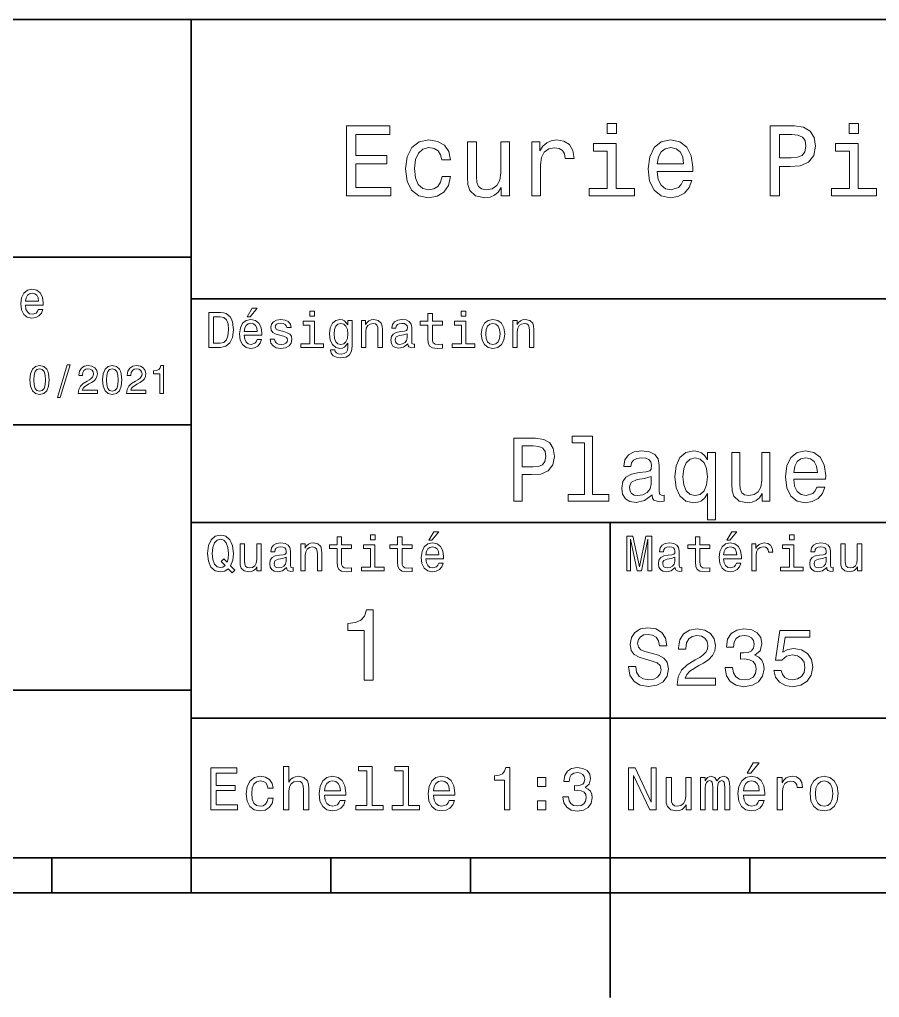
# Model space of a CAD drawing. Extents: x 0 to 210, y 0 to 297.
# Drawn here: x 62.7 to 124.3, y 0 to 70 of the extents above; entities that cross this region are included whole.
import ezdxf

# ---------------------------------------------------------------- set-up
doc = ezdxf.new("R2010")
doc.units = 0

msp = doc.modelspace()

# ---------------------------------------------------------------- linework, layer by layer
at = {"color": 7, "lineweight": 35}
for p, q in [((10, 70), (200, 70)), ((75, 10), (75, 70)), ((10, 53), (75, 53)), ((75, 50), (200, 50)), ((10, 41), (75, 41)), ((75, 34), (200, 34)), ((10, 22), (75, 22)), ((75, 20), (200, 20)), ((10, 10), (200, 10)), ((10, 10), (200, 10)), ((55, 7.5), (155, 7.5))]:
    msp.add_line(p, q, dxfattribs=at)
at = {"color": 7, "lineweight": 35, "ltscale": 0.35}
msp.add_line((105, 20), (105, 34), dxfattribs=at)
at = {"color": 7, "lineweight": 35, "ltscale": 0.25}
for q in [(105, 20), (105, 0)]:
    msp.add_line((105, 10), q, dxfattribs=at)
at = {"color": 7, "lineweight": 35, "ltscale": 0.0625}
for p, q in [((65, 10), (65, 7.5)), ((75, 10), (75, 7.5)), ((85, 10), (85, 7.5)), ((95, 10), (95, 7.5)), ((115, 10), (115, 7.5))]:
    msp.add_line(p, q, dxfattribs=at)
at = {"color": 7, "lineweight": 13}
for points in [[(86.109512, 57.381123), (89.279541, 57.381123), (89.279541, 57.986309), (86.772339, 57.986309), (86.772339, 59.679394), (89.005768, 59.679394), (89.005768, 60.277374), (86.772339, 60.277374), (86.772339, 61.775936), (89.221909, 61.775936), (89.221909, 62.381123), (86.109512, 62.381123)], [(105.439484, 62.554031), (104.769455, 62.554031), (104.769455, 61.833572), (105.439484, 61.833572)], [(116.46254, 57.381123), (117.125366, 57.381123), (117.125366, 59.492073), (117.860229, 59.492073), (118.60231, 59.528095), (119.193085, 59.780258), (119.574936, 60.270172), (119.70462, 60.940201), (119.603752, 61.559795), (119.315567, 62.013687), (118.840057, 62.287464), (118.19165, 62.381123), (116.46254, 62.381123)], [(122.788193, 62.554031), (122.118164, 62.554031), (122.118164, 61.833572), (122.788193, 61.833572)], [(118.011536, 61.76873), (118.44381, 61.725502), (118.760811, 61.588615), (118.948135, 61.336452), (119.01297, 60.940201), (118.940926, 60.522331), (118.746399, 60.270172), (118.414993, 60.140488), (117.961098, 60.104465), (117.125366, 60.104465), (117.125366, 61.76873)], [(92.932281, 59.967579), (93.559082, 59.967579), (93.429398, 60.543945), (93.119598, 60.997837), (92.636894, 61.278816), (92.010094, 61.386887), (91.318451, 61.242794), (90.792511, 60.839336), (90.461098, 60.183716), (90.345825, 59.304752), (90.453896, 58.432995), (90.778107, 57.78458), (91.289627, 57.381123), (91.98848, 57.244236), (92.608078, 57.352303), (93.090782, 57.6549), (93.422195, 58.130402), (93.566284, 58.764408), (92.961098, 58.764408), (92.853027, 58.36095), (92.651299, 58.058357), (92.363121, 57.871037), (92.010094, 57.8134), (91.57061, 57.907059), (91.253609, 58.195244), (91.059082, 58.663544), (90.99424, 59.326366), (91.059082, 59.974781), (91.260811, 60.443081), (91.585022, 60.731266), (92.010094, 60.83213), (92.384735, 60.767288), (92.66571, 60.601585), (92.853027, 60.327808)], [(97.788193, 61.25), (97.154182, 61.25), (97.154182, 59.016571), (97.082138, 58.497837), (96.873207, 58.123196), (96.548996, 57.892651), (96.123924, 57.820602), (95.785309, 57.878242), (95.569168, 58.051151), (95.446693, 58.346542), (95.41787, 58.764408), (95.41787, 61.25), (94.783867, 61.25), (94.783867, 58.706772), (94.805481, 58.195244), (94.942368, 57.770172), (95.360237, 57.381123), (96.030266, 57.244236), (96.390495, 57.294666), (96.700294, 57.424351), (96.966866, 57.647694), (97.182999, 57.971901), (97.182999, 57.381123), (97.788193, 57.381123)], [(99.380409, 57.381123), (100.014412, 57.381123), (100.014412, 59.592937), (100.079254, 60.12608), (100.273781, 60.507923), (100.590782, 60.738472), (101.015854, 60.817722), (101.332855, 60.767288), (101.57061, 60.623199), (101.714706, 60.378242), (101.765137, 60.046829), (102.406342, 60.046829), (102.319893, 60.630402), (102.082138, 61.048271), (101.685883, 61.30043), (101.145538, 61.386887), (100.778107, 61.32925), (100.461098, 61.185158), (100.180122, 60.940201), (99.956779, 60.608788), (99.956779, 61.25), (99.380409, 61.25)], [(105.417877, 57.914265), (105.417877, 61.120316), (103.789627, 61.120316), (103.789627, 60.579971), (104.783867, 60.579971), (104.783867, 57.914265), (103.487038, 57.914265), (103.487038, 57.381123), (106.729111, 57.381123), (106.729111, 57.914265)], [(108.371765, 59.131844), (110.907784, 59.131844), (110.914993, 59.427231), (110.799713, 60.255764), (110.482712, 60.875359), (109.978394, 61.25), (109.308365, 61.386887), (108.65274, 61.242794), (108.148422, 60.839336), (107.824211, 60.183716), (107.708939, 59.319164), (107.817009, 58.432995), (108.141212, 57.78458), (108.638336, 57.381123), (109.286751, 57.244236), (109.848709, 57.337894), (110.309799, 57.582851), (110.648422, 57.971901), (110.842941, 58.490631), (110.216141, 58.490631), (110.086456, 58.20245), (109.899139, 57.986309), (109.365997, 57.8134), (108.955338, 57.892651), (108.645538, 58.14481), (108.44381, 58.555473), (108.371765, 59.110229)], [(122.766571, 57.914265), (122.766571, 61.120316), (121.138336, 61.120316), (121.138336, 60.579971), (122.132568, 60.579971), (122.132568, 57.914265), (120.835739, 57.914265), (120.835739, 57.381123), (124.07782, 57.381123), (124.07782, 57.914265)], [(108.371765, 59.664986), (108.451012, 60.162102), (108.645538, 60.529537), (108.940926, 60.75288), (109.329971, 60.83213), (109.711823, 60.75288), (110.00721, 60.529537), (110.187325, 60.162102), (110.252167, 59.664986)], [(63.121758, 49.565922), (64.389771, 49.565922), (64.393372, 49.713619), (64.335739, 50.127884), (64.177231, 50.437683), (63.925072, 50.625), (63.590057, 50.693443), (63.262249, 50.621399), (63.010086, 50.41967), (62.847984, 50.091862), (62.790344, 49.659584), (62.844379, 49.216499), (63.006485, 48.892292), (63.255043, 48.690563), (63.57925, 48.62212), (63.860229, 48.668949), (64.090775, 48.791428), (64.260086, 48.98595), (64.357346, 49.245319), (64.043945, 49.245319), (63.979107, 49.101227), (63.885448, 48.993156), (63.618877, 48.9067), (63.413544, 48.946327), (63.258644, 49.072407), (63.15778, 49.27774), (63.121758, 49.555115)], [(63.121758, 49.832493), (63.161385, 50.081055), (63.258644, 50.264771), (63.406342, 50.376442), (63.600864, 50.416069), (63.791786, 50.376442), (63.939484, 50.264771), (64.029541, 50.081055), (64.061958, 49.832493)], [(77.080688, 49.030979), (76.248558, 49.030979), (76.248558, 46.530979), (77.080688, 46.530979), (77.473343, 46.610229), (77.765129, 46.851585), (77.945244, 47.244236), (78.010086, 47.780979), (77.952446, 48.328529), (77.880402, 48.544666), (77.779541, 48.717579), (77.487755, 48.951729), (77.296829, 49.009365)], [(79.004326, 48.728386), (79.216858, 48.728386), (79.717583, 49.340778), (79.364555, 49.340778)], [(83.824211, 49.117435), (83.489197, 49.117435), (83.489197, 48.757202), (83.824211, 48.757202)], [(94.667145, 49.117435), (94.33213, 49.117435), (94.33213, 48.757202), (94.667145, 48.757202)], [(77.055473, 48.731987), (77.329254, 48.677952), (77.516571, 48.512245), (77.628242, 48.216858), (77.664268, 47.780979), (77.624641, 47.359509), (77.51297, 47.064121), (77.322044, 46.887608), (77.055473, 46.829971), (76.583572, 46.829971), (76.583572, 48.731987)], [(78.784584, 47.406338), (80.052597, 47.406338), (80.056198, 47.554035), (79.998558, 47.9683), (79.840057, 48.278099), (79.587898, 48.465416), (79.252884, 48.533859), (78.925072, 48.461815), (78.672913, 48.260086), (78.510803, 47.932278), (78.453171, 47.5), (78.507202, 47.056915), (78.669312, 46.732708), (78.91787, 46.530979), (79.242073, 46.462536), (79.523056, 46.509365), (79.753601, 46.631844), (79.922913, 46.826366), (80.020172, 47.085735), (79.706772, 47.085735), (79.64193, 46.941643), (79.548271, 46.833572), (79.2817, 46.747116), (79.07637, 46.786743), (78.921471, 46.912823), (78.820602, 47.118156), (78.784584, 47.395531)], [(81.623199, 47.658501), (81.317001, 47.730545), (81.090057, 47.8134), (81.014412, 47.982708), (81.036026, 48.101585), (81.111671, 48.188038), (81.234146, 48.242073), (81.41066, 48.263687), (81.579971, 48.242073), (81.713257, 48.177231), (81.799713, 48.079971), (81.835732, 47.950287), (82.145531, 47.950287), (82.145531, 47.957493), (82.091499, 48.191643), (81.943802, 48.375359), (81.713257, 48.490635), (81.41066, 48.533859), (81.104469, 48.490635), (80.881126, 48.371758), (80.740631, 48.195244), (80.697403, 47.971901), (80.729828, 47.755764), (80.830688, 47.604465), (80.996399, 47.496399), (81.237755, 47.42075), (81.590775, 47.334293), (81.806915, 47.244236), (81.864555, 47.172188), (81.886169, 47.064121), (81.853745, 46.930836), (81.767288, 46.829971), (81.626801, 46.765129), (81.439484, 46.743515), (81.241356, 46.765129), (81.09726, 46.840778), (81, 46.963257), (80.960373, 47.132565), (80.654175, 47.132565), (80.704613, 46.844379), (80.852303, 46.635445), (81.086456, 46.509365), (81.41066, 46.462536), (81.749283, 46.509365), (81.997841, 46.635445), (82.149139, 46.837173), (82.203171, 47.100143), (82.163544, 47.327087), (82.051872, 47.481987), (81.868156, 47.582851)], [(83.8134, 46.79755), (83.8134, 48.400574), (82.999283, 48.400574), (82.999283, 48.130402), (83.496399, 48.130402), (83.496399, 46.79755), (82.847984, 46.79755), (82.847984, 46.530979), (84.469025, 46.530979), (84.469025, 46.79755)], [(86.51873, 46.617435), (86.51873, 48.465416), (86.216141, 48.465416), (86.216141, 48.152016), (85.967575, 48.4366), (85.816284, 48.508644), (85.646973, 48.533859), (85.340775, 48.461815), (85.103027, 48.260086), (84.948128, 47.935879), (84.894089, 47.5), (84.948128, 47.060516), (85.103027, 46.736309), (85.340775, 46.530979), (85.646973, 46.462536), (85.819885, 46.487751), (85.963974, 46.552593), (86.216141, 46.826366), (86.216141, 46.552593), (86.187317, 46.336456), (86.10807, 46.181557), (85.956772, 46.091499), (85.729828, 46.059078), (85.5317, 46.080692), (85.391212, 46.134727), (85.308357, 46.228386), (85.283142, 46.354465), (84.976944, 46.354465), (84.976944, 46.340057), (85.023773, 46.109509), (85.16787, 45.9366), (85.398415, 45.824928), (85.711815, 45.785301), (86.086456, 45.839336), (86.335014, 45.990635), (86.475502, 46.253601)], [(87.181557, 46.530979), (87.498558, 46.530979), (87.498558, 47.647694), (87.530983, 47.903458), (87.635445, 48.090778), (87.797546, 48.206051), (88.013687, 48.249279), (88.1866, 48.213257), (88.29467, 48.115993), (88.348701, 47.953888), (88.366714, 47.737751), (88.366714, 46.530979), (88.683716, 46.530979), (88.683716, 47.802593), (88.669312, 48.058357), (88.604469, 48.270893), (88.39193, 48.465416), (88.060516, 48.533859), (87.876801, 48.508644), (87.721901, 48.440201), (87.588615, 48.324928), (87.484146, 48.170029), (87.484146, 48.465416), (87.181557, 48.465416)], [(90.499283, 46.783142), (90.499283, 46.772335), (90.517288, 46.649857), (90.571327, 46.5634), (90.798271, 46.494957), (90.974785, 46.523773), (90.974785, 46.76873), (90.899132, 46.757923), (90.798271, 46.804756), (90.780258, 46.948845), (90.780258, 47.950287), (90.73703, 48.206051), (90.610947, 48.386166), (90.391212, 48.494236), (90.081413, 48.533859), (89.778816, 48.490635), (89.555473, 48.368156), (89.414986, 48.177231), (89.368156, 47.925072), (89.368156, 47.903458), (89.65274, 47.903458), (89.677956, 48.054756), (89.757202, 48.162823), (89.886887, 48.227665), (90.070602, 48.25288), (90.247116, 48.234871), (90.373199, 48.180836), (90.448845, 48.087173), (90.47406, 47.957493), (90.459656, 47.806194), (90.402016, 47.730545), (90.257927, 47.694523), (89.987755, 47.665707), (89.677956, 47.600864), (89.458214, 47.485592), (89.328529, 47.305473), (89.288902, 47.038906), (89.324928, 46.801151), (89.4366, 46.624638), (89.616714, 46.512966), (89.865273, 46.473343), (90.200287, 46.548992)], [(91.943802, 48.130402), (91.943802, 47.161381), (91.965416, 46.84798), (92.066284, 46.631844), (92.268013, 46.505764), (92.610229, 46.462536), (92.984871, 46.480545), (92.984871, 46.754322), (92.71109, 46.732708), (92.46254, 46.761528), (92.329254, 46.851585), (92.271614, 47.00288), (92.260803, 47.215416), (92.260803, 48.130402), (92.984871, 48.130402), (92.984871, 48.400574), (92.260803, 48.400574), (92.260803, 48.966137), (91.943802, 48.966137), (91.943802, 48.400574), (91.396255, 48.400574), (91.396255, 48.130402)], [(94.656342, 46.79755), (94.656342, 48.400574), (93.842216, 48.400574), (93.842216, 48.130402), (94.33934, 48.130402), (94.33934, 46.79755), (93.690918, 46.79755), (93.690918, 46.530979), (95.311958, 46.530979), (95.311958, 46.79755)], [(95.762253, 47.496399), (95.819885, 47.056915), (95.985596, 46.732708), (96.248558, 46.530979), (96.601585, 46.462536), (96.951012, 46.530979), (97.213974, 46.729107), (97.379684, 47.053314), (97.440926, 47.496399), (97.379684, 47.935879), (97.213974, 48.263687), (96.951012, 48.461815), (96.601585, 48.533859), (96.248558, 48.461815), (95.985596, 48.260086), (95.819885, 47.935879)], [(98.024498, 46.530979), (98.341499, 46.530979), (98.341499, 47.647694), (98.373917, 47.903458), (98.478386, 48.090778), (98.640488, 48.206051), (98.856628, 48.249279), (99.029541, 48.213257), (99.137611, 48.115993), (99.191643, 47.953888), (99.209656, 47.737751), (99.209656, 46.530979), (99.526657, 46.530979), (99.526657, 47.802593), (99.512253, 48.058357), (99.447411, 48.270893), (99.234871, 48.465416), (98.903458, 48.533859), (98.719742, 48.508644), (98.564842, 48.440201), (98.431557, 48.324928), (98.327087, 48.170029), (98.327087, 48.465416), (98.024498, 48.465416)], [(78.784584, 47.672909), (78.824211, 47.921471), (78.921471, 48.105186), (79.069168, 48.216858), (79.263687, 48.256485), (79.454613, 48.216858), (79.602303, 48.105186), (79.69236, 47.921471), (79.724785, 47.672909)], [(85.221901, 47.5), (85.254326, 47.820606), (85.351585, 48.058357), (85.502884, 48.198845), (85.704613, 48.249279), (85.917145, 48.198845), (86.075645, 48.058357), (86.172913, 47.820606), (86.208931, 47.5), (86.172913, 47.172188), (86.075645, 46.938038), (85.917145, 46.793949), (85.704613, 46.747116), (85.502884, 46.793949), (85.351585, 46.938038), (85.254326, 47.175793)], [(96.086456, 47.5), (96.118881, 47.824207), (96.219742, 48.058357), (96.381844, 48.20245), (96.601585, 48.25288), (96.817726, 48.20245), (96.979828, 48.061958), (97.080688, 47.824207), (97.116714, 47.5), (97.080688, 47.172188), (96.979828, 46.934437), (96.817726, 46.790344), (96.601585, 46.743515), (96.381844, 46.790344), (96.219742, 46.934437), (96.118881, 47.172188)], [(90.463257, 47.208214), (90.420029, 47.020893), (90.304756, 46.876801), (90.131844, 46.783142), (89.919312, 46.750721), (89.782417, 46.76873), (89.685158, 46.826366), (89.623917, 46.927231), (89.605911, 47.067722), (89.620316, 47.193802), (89.677956, 47.283859), (89.908501, 47.384727), (90.200287, 47.427952), (90.463257, 47.514408)], [(63.438042, 44.201729), (63.48127, 43.749279), (63.616714, 43.426514), (63.832855, 43.230549), (64.132568, 43.167149), (64.429398, 43.230549), (64.645531, 43.426514), (64.778099, 43.749279), (64.824211, 44.201729), (64.778099, 44.651299), (64.723343, 44.829971), (64.645531, 44.976948), (64.429398, 45.172913), (64.132568, 45.239193), (63.832855, 45.172913), (63.616714, 44.974064), (63.48127, 44.651299)], [(63.714699, 44.201729), (63.737755, 44.550434), (63.809799, 44.801155), (63.939484, 44.948128), (64.132568, 45), (64.322769, 44.948128), (64.452454, 44.801155), (64.524498, 44.550434), (64.547554, 44.201729), (64.524498, 43.850143), (64.452454, 43.599426), (64.322769, 43.45245), (64.132568, 43.403458), (63.939484, 43.45245), (63.809799, 43.599426), (63.737755, 43.850143)], [(65.41787, 42.956772), (65.616714, 42.956772), (66.314125, 45.279541), (66.112396, 45.279541)], [(66.899139, 43.224785), (68.273773, 43.224785), (68.273773, 43.472622), (67.187317, 43.472622), (67.247841, 43.60807), (67.351585, 43.720463), (67.671471, 43.925072), (67.841499, 44.011528), (68.0317, 44.135448), (68.167145, 44.279541), (68.244957, 44.44957), (68.273773, 44.642651), (68.224785, 44.884727), (68.08934, 45.074928), (67.881844, 45.195965), (67.613831, 45.239193), (67.337173, 45.190201), (67.126801, 45.054756), (66.991356, 44.838619), (66.945244, 44.553314), (66.945244, 44.51297), (67.207497, 44.51297), (67.207497, 44.536022), (67.233429, 44.731991), (67.311241, 44.876083), (67.435158, 44.9683), (67.599426, 45), (67.766571, 44.971184), (67.890488, 44.899136), (67.971184, 44.786743), (68, 44.645535), (67.979828, 44.51297), (67.925072, 44.400578), (67.832855, 44.302593), (67.706055, 44.216141), (67.536026, 44.12392), (67.253601, 43.945248), (67.054756, 43.755043), (66.9366, 43.524498), (66.899139, 43.233429)], [(68.642654, 44.201729), (68.685883, 43.749279), (68.821327, 43.426514), (69.03746, 43.230549), (69.337173, 43.167149), (69.634003, 43.230549), (69.850143, 43.426514), (69.982712, 43.749279), (70.028816, 44.201729), (69.982712, 44.651299), (69.927956, 44.829971), (69.850143, 44.976948), (69.634003, 45.172913), (69.337173, 45.239193), (69.03746, 45.172913), (68.821327, 44.974064), (68.685883, 44.651299)], [(68.919312, 44.201729), (68.942368, 44.550434), (69.014412, 44.801155), (69.144089, 44.948128), (69.337173, 45), (69.527374, 44.948128), (69.657059, 44.801155), (69.729111, 44.550434), (69.752159, 44.201729), (69.729111, 43.850143), (69.657059, 43.599426), (69.527374, 43.45245), (69.337173, 43.403458), (69.144089, 43.45245), (69.014412, 43.599426), (68.942368, 43.850143)], [(70.368874, 43.224785), (71.743515, 43.224785), (71.743515, 43.472622), (70.657059, 43.472622), (70.717575, 43.60807), (70.821327, 43.720463), (71.141212, 43.925072), (71.311241, 44.011528), (71.501442, 44.135448), (71.636887, 44.279541), (71.714699, 44.44957), (71.743515, 44.642651), (71.694527, 44.884727), (71.559074, 45.074928), (71.351585, 45.195965), (71.083572, 45.239193), (70.806915, 45.190201), (70.596542, 45.054756), (70.461098, 44.838619), (70.414986, 44.553314), (70.414986, 44.51297), (70.677231, 44.51297), (70.677231, 44.536022), (70.703171, 44.731991), (70.780983, 44.876083), (70.9049, 44.9683), (71.069168, 45), (71.236313, 44.971184), (71.360229, 44.899136), (71.440918, 44.786743), (71.469742, 44.645535), (71.44957, 44.51297), (71.394814, 44.400578), (71.302597, 44.302593), (71.175797, 44.216141), (71.005768, 44.12392), (70.723343, 43.945248), (70.524498, 43.755043), (70.406342, 43.524498), (70.368874, 43.233429)], [(72.755043, 43.224785), (73.017288, 43.224785), (73.017288, 45.239193), (72.821327, 45.239193), (72.769455, 45.0634), (72.665703, 44.945248), (72.507202, 44.876083), (72.288185, 44.853027), (72.288185, 44.648415), (72.755043, 44.648415)], [(98.09726, 35.530258), (98.693802, 35.530258), (98.693802, 37.430115), (99.355186, 37.430115), (100.023056, 37.462536), (100.554756, 37.68948), (100.898415, 38.130402), (101.015129, 38.733429), (100.924347, 39.291065), (100.664986, 39.699566), (100.23703, 39.945965), (99.653458, 40.030258), (98.09726, 40.030258)], [(103.161385, 39.706051), (103.161385, 36.010086), (101.987747, 36.010086), (101.987747, 35.530258), (104.899132, 35.530258), (104.899132, 36.010086), (103.731987, 36.010086), (103.731987, 40.185879), (102.266571, 40.185879), (102.266571, 39.706051)], [(99.491356, 39.479107), (99.880402, 39.440201), (100.165703, 39.317001), (100.33429, 39.090057), (100.392647, 38.733429), (100.327805, 38.357346), (100.152733, 38.130402), (99.854462, 38.013687), (99.445961, 37.981266), (98.693802, 37.981266), (98.693802, 39.479107)], [(107.998558, 35.98415), (107.998558, 35.964695), (108.030975, 35.744236), (108.128242, 35.588615), (108.536743, 35.465416), (108.854462, 35.517288), (108.854462, 35.958214), (108.7183, 35.938759), (108.536743, 36.023052), (108.504318, 36.282421), (108.504318, 38.085014), (108.426514, 38.545387), (108.19957, 38.869595), (107.804031, 39.064121), (107.246399, 39.135445), (106.701729, 39.057636), (106.299713, 38.837173), (106.046829, 38.493515), (105.962532, 38.039623), (105.962532, 38.000721), (106.474785, 38.000721), (106.520172, 38.273052), (106.662827, 38.467579), (106.896255, 38.584293), (107.226944, 38.629681), (107.54467, 38.59726), (107.771614, 38.5), (107.907776, 38.331409), (107.953171, 38.09798), (107.927231, 37.825645), (107.823486, 37.68948), (107.564117, 37.624638), (107.077805, 37.572765), (106.520172, 37.456051), (106.124641, 37.248558), (105.891205, 36.924351), (105.819885, 36.444523), (105.884727, 36.016571), (106.085732, 35.698845), (106.409943, 35.497837), (106.857346, 35.426514), (107.460373, 35.562679)], [(111.973343, 38.474064), (111.772331, 38.76585), (111.545387, 38.973343), (111.279541, 39.090057), (110.974785, 39.135445), (110.42363, 39.005764), (109.995674, 38.642651), (109.716858, 38.059078), (109.619598, 37.274494), (109.716858, 36.483429), (109.995674, 35.899857), (110.42363, 35.530258), (110.974785, 35.407059), (111.279541, 35.445965), (111.538902, 35.556194), (111.765846, 35.757202), (111.973343, 36.061958), (111.973343, 34.181557), (112.543945, 34.181557), (112.543945, 39.012245), (111.973343, 39.012245)], [(110.203171, 37.274494), (110.261528, 37.851585), (110.443085, 38.273052), (110.715416, 38.532421), (111.072044, 38.623199), (111.448128, 38.532421), (111.733429, 38.279537), (111.902016, 37.858067), (111.966858, 37.274494), (111.902016, 36.684437), (111.733429, 36.262966), (111.448128, 36.003601), (111.072044, 35.919308), (110.715416, 36.003601), (110.443085, 36.262966), (110.261528, 36.690922)], [(116.421471, 39.012245), (115.850861, 39.012245), (115.850861, 37.002159), (115.786026, 36.535301), (115.597984, 36.198124), (115.306198, 35.990631), (114.92363, 35.925793), (114.618874, 35.977665), (114.424347, 36.133286), (114.314117, 36.399136), (114.288185, 36.775215), (114.288185, 39.012245), (113.717575, 39.012245), (113.717575, 36.723343), (113.73703, 36.262966), (113.860229, 35.880402), (114.236313, 35.530258), (114.83934, 35.407059), (115.163544, 35.45245), (115.44236, 35.569164), (115.682274, 35.770172), (115.876801, 36.061958), (115.876801, 35.530258), (116.421471, 35.530258)], [(118.139771, 37.105907), (120.422188, 37.105907), (120.428673, 37.371758), (120.324928, 38.117435), (120.039627, 38.675072), (119.585732, 39.012245), (118.982712, 39.135445), (118.392654, 39.005764), (117.938759, 38.642651), (117.646973, 38.052593), (117.543228, 37.274494), (117.640488, 36.476944), (117.932274, 35.893372), (118.379684, 35.530258), (118.963257, 35.407059), (119.469017, 35.491352), (119.884003, 35.711815), (120.188759, 36.061958), (120.363831, 36.528816), (119.799713, 36.528816), (119.682999, 36.269451), (119.514404, 36.074928), (119.034584, 35.919308), (118.664986, 35.990631), (118.386169, 36.217579), (118.204613, 36.587173), (118.139771, 37.086452)], [(118.139771, 37.585735), (118.21109, 38.033138), (118.386169, 38.363831), (118.652016, 38.564842), (119.002159, 38.636166), (119.345825, 38.564842), (119.611671, 38.363831), (119.773773, 38.033138), (119.83213, 37.585735)], [(107.933716, 36.749279), (107.855904, 36.412102), (107.648415, 36.152737), (107.337173, 35.98415), (106.954613, 35.925793), (106.708214, 35.958214), (106.533142, 36.061958), (106.422913, 36.243515), (106.390488, 36.496395), (106.416428, 36.723343), (106.520172, 36.885445), (106.935158, 37.067001), (107.460373, 37.14481), (107.933716, 37.30043)], [(77.642654, 30.685879), (77.916428, 30.401297), (78.107346, 30.592218), (77.811958, 30.894812), (77.963257, 31.305475), (78.010086, 31.780979), (77.941643, 32.339336), (77.862389, 32.56628), (77.757927, 32.753601), (77.46254, 33.009365), (77.282417, 33.074207), (77.084297, 33.099422), (76.702446, 33.009365), (76.41066, 32.757202), (76.223343, 32.342937), (76.158501, 31.780979), (76.223343, 31.219019), (76.407059, 30.804754), (76.698845, 30.54899), (77.084297, 30.462536), (77.397697, 30.520172)], [(85.438042, 32.130402), (85.438042, 31.161383), (85.459656, 30.847982), (85.560516, 30.631844), (85.762245, 30.505762), (86.104469, 30.462536), (86.479111, 30.480547), (86.479111, 30.754322), (86.20533, 30.732708), (85.956772, 30.761526), (85.823486, 30.851583), (85.765854, 31.002882), (85.755043, 31.215418), (85.755043, 32.130402), (86.479111, 32.130402), (86.479111, 32.400574), (85.755043, 32.400574), (85.755043, 32.966137), (85.438042, 32.966137), (85.438042, 32.400574), (84.890488, 32.400574), (84.890488, 32.130402)], [(88.161385, 33.117435), (87.82637, 33.117435), (87.82637, 32.757202), (88.161385, 32.757202)], [(89.775215, 32.130402), (89.775215, 31.161383), (89.796829, 30.847982), (89.897697, 30.631844), (90.099426, 30.505762), (90.441643, 30.462536), (90.816284, 30.480547), (90.816284, 30.754322), (90.542511, 30.732708), (90.293945, 30.761526), (90.16066, 30.851583), (90.103027, 31.002882), (90.092216, 31.215418), (90.092216, 32.130402), (90.816284, 32.130402), (90.816284, 32.400574), (90.092216, 32.400574), (90.092216, 32.966137), (89.775215, 32.966137), (89.775215, 32.400574), (89.227661, 32.400574), (89.227661, 32.130402)], [(92.015854, 32.728386), (92.228386, 32.728386), (92.729111, 33.340778), (92.376083, 33.340778)], [(106.183716, 30.530979), (106.461098, 30.530979), (106.461098, 32.80043), (106.929398, 30.530979), (107.239197, 30.530979), (107.703888, 32.80043), (107.703888, 30.530979), (107.984871, 30.530979), (107.984871, 33.030979), (107.545387, 33.030979), (107.084297, 30.826368), (106.626801, 33.030979), (106.183716, 33.030979)], [(111.100861, 32.130402), (111.100861, 31.161383), (111.122482, 30.847982), (111.223343, 30.631844), (111.425072, 30.505762), (111.767288, 30.462536), (112.14193, 30.480547), (112.14193, 30.754322), (111.868156, 30.732708), (111.619598, 30.761526), (111.486313, 30.851583), (111.428673, 31.002882), (111.41787, 31.215418), (111.41787, 32.130402), (112.14193, 32.130402), (112.14193, 32.400574), (111.41787, 32.400574), (111.41787, 32.966137), (111.100861, 32.966137), (111.100861, 32.400574), (110.553314, 32.400574), (110.553314, 32.130402)], [(113.341499, 32.728386), (113.554031, 32.728386), (114.054756, 33.340778), (113.701729, 33.340778)], [(118.161385, 33.117435), (117.82637, 33.117435), (117.82637, 32.757202), (118.161385, 32.757202)], [(77.415703, 30.916426), (77.260803, 30.801151), (77.084297, 30.765129), (76.850143, 30.829971), (76.666428, 31.024494), (76.543945, 31.341497), (76.504326, 31.780979), (76.543945, 32.216858), (76.662827, 32.537464), (76.846542, 32.731987), (77.084297, 32.80043), (77.318443, 32.731987), (77.502159, 32.533859), (77.62104, 32.213257), (77.664268, 31.780979), (77.631844, 31.40634), (77.5634, 31.150576), (77.329254, 31.395533), (77.134727, 31.211815)], [(79.998558, 32.465416), (79.681557, 32.465416), (79.681557, 31.348703), (79.645531, 31.089336), (79.541069, 30.902016), (79.37896, 30.786743), (79.166428, 30.750719), (78.997116, 30.779539), (78.889046, 30.865993), (78.827812, 31.013687), (78.8134, 31.222622), (78.8134, 32.465416), (78.496399, 32.465416), (78.496399, 31.193804), (78.507202, 30.93804), (78.575645, 30.725504), (78.784584, 30.530979), (79.119598, 30.462536), (79.299713, 30.487751), (79.454613, 30.552593), (79.587898, 30.664265), (79.695969, 30.826368), (79.695969, 30.530979), (79.998558, 30.530979)], [(81.824928, 30.78314), (81.824928, 30.772333), (81.842941, 30.649855), (81.896973, 30.5634), (82.123917, 30.494957), (82.30043, 30.523775), (82.30043, 30.768732), (82.224785, 30.757925), (82.123917, 30.804754), (82.105911, 30.948847), (82.105911, 31.950287), (82.062683, 32.206051), (81.9366, 32.386166), (81.716858, 32.494236), (81.407059, 32.533859), (81.104469, 32.490635), (80.881126, 32.368156), (80.740631, 32.177231), (80.693802, 31.925072), (80.693802, 31.903458), (80.978386, 31.903458), (81.003601, 32.054756), (81.082855, 32.162823), (81.21254, 32.227665), (81.396255, 32.25288), (81.572769, 32.234871), (81.698845, 32.180836), (81.774498, 32.087173), (81.799713, 31.957493), (81.785301, 31.806194), (81.727669, 31.730547), (81.583572, 31.694523), (81.3134, 31.665705), (81.003601, 31.600864), (80.783859, 31.48559), (80.654175, 31.305475), (80.614555, 31.038904), (80.650574, 30.801151), (80.762245, 30.62464), (80.94236, 30.512968), (81.190926, 30.473343), (81.52594, 30.54899)], [(82.844383, 30.530979), (83.161385, 30.530979), (83.161385, 31.647694), (83.193802, 31.903458), (83.298271, 32.090778), (83.460373, 32.206051), (83.676514, 32.249279), (83.849426, 32.213257), (83.957497, 32.115993), (84.011528, 31.95389), (84.029541, 31.737751), (84.029541, 30.530979), (84.346542, 30.530979), (84.346542, 31.802593), (84.33213, 32.058357), (84.267288, 32.270893), (84.054756, 32.465416), (83.723343, 32.533859), (83.539627, 32.508644), (83.384727, 32.440201), (83.251442, 32.324928), (83.146973, 32.170029), (83.146973, 32.465416), (82.844383, 32.465416)], [(88.150574, 30.79755), (88.150574, 32.400574), (87.336456, 32.400574), (87.336456, 32.130402), (87.833572, 32.130402), (87.833572, 30.79755), (87.185158, 30.79755), (87.185158, 30.530979), (88.806198, 30.530979), (88.806198, 30.79755)], [(91.796112, 31.40634), (93.064117, 31.40634), (93.067719, 31.554033), (93.010086, 31.9683), (92.851585, 32.278099), (92.599426, 32.465416), (92.264404, 32.533859), (91.9366, 32.461815), (91.684441, 32.260086), (91.522331, 31.932276), (91.464699, 31.5), (91.51873, 31.056915), (91.680832, 30.732708), (91.929398, 30.530979), (92.253601, 30.462536), (92.534584, 30.509365), (92.765129, 30.631844), (92.934433, 30.826368), (93.0317, 31.085733), (92.7183, 31.085733), (92.653458, 30.941643), (92.559799, 30.833572), (92.293228, 30.747118), (92.087898, 30.786743), (91.932999, 30.912823), (91.83213, 31.118155), (91.796112, 31.395533)], [(91.796112, 31.672911), (91.835732, 31.921469), (91.932999, 32.105186), (92.080688, 32.216858), (92.275215, 32.256485), (92.466141, 32.216858), (92.613831, 32.105186), (92.703888, 31.921469), (92.736313, 31.672911)], [(109.656342, 30.78314), (109.656342, 30.772333), (109.674355, 30.649855), (109.728386, 30.5634), (109.95533, 30.494957), (110.131844, 30.523775), (110.131844, 30.768732), (110.056198, 30.757925), (109.95533, 30.804754), (109.937317, 30.948847), (109.937317, 31.950287), (109.894089, 32.206051), (109.768013, 32.386166), (109.548271, 32.494236), (109.238472, 32.533859), (108.935883, 32.490635), (108.71254, 32.368156), (108.572044, 32.177231), (108.525215, 31.925072), (108.525215, 31.903458), (108.809799, 31.903458), (108.835014, 32.054756), (108.914268, 32.162823), (109.043945, 32.227665), (109.227669, 32.25288), (109.404175, 32.234871), (109.530258, 32.180836), (109.605911, 32.087173), (109.631126, 31.957493), (109.616714, 31.806194), (109.559074, 31.730547), (109.414986, 31.694523), (109.144814, 31.665705), (108.835014, 31.600864), (108.615273, 31.48559), (108.485588, 31.305475), (108.445969, 31.038904), (108.481987, 30.801151), (108.593658, 30.62464), (108.773773, 30.512968), (109.022331, 30.473343), (109.357346, 30.54899)], [(113.121758, 31.40634), (114.389771, 31.40634), (114.393372, 31.554033), (114.335739, 31.9683), (114.177231, 32.278099), (113.925072, 32.465416), (113.590057, 32.533859), (113.262245, 32.461815), (113.010086, 32.260086), (112.847984, 31.932276), (112.790344, 31.5), (112.844383, 31.056915), (113.006485, 30.732708), (113.255043, 30.530979), (113.579254, 30.462536), (113.860229, 30.509365), (114.090775, 30.631844), (114.260086, 30.826368), (114.357346, 31.085733), (114.043945, 31.085733), (113.979111, 30.941643), (113.885445, 30.833572), (113.618874, 30.747118), (113.413544, 30.786743), (113.258644, 30.912823), (113.157784, 31.118155), (113.121758, 31.395533)], [(113.121758, 31.672911), (113.161385, 31.921469), (113.258644, 32.105186), (113.406342, 32.216858), (113.600868, 32.256485), (113.791786, 32.216858), (113.939484, 32.105186), (114.029541, 31.921469), (114.061958, 31.672911)], [(115.131844, 30.530979), (115.448845, 30.530979), (115.448845, 31.636887), (115.48127, 31.903458), (115.578529, 32.094379), (115.73703, 32.209652), (115.94957, 32.249279), (116.10807, 32.224064), (116.226944, 32.152016), (116.298988, 32.029537), (116.324203, 31.863832), (116.644814, 31.863832), (116.601585, 32.155621), (116.482712, 32.364552), (116.284584, 32.490635), (116.014412, 32.533859), (115.830688, 32.505043), (115.672188, 32.432995), (115.5317, 32.310516), (115.420029, 32.144814), (115.420029, 32.465416), (115.131844, 32.465416)], [(118.150574, 30.79755), (118.150574, 32.400574), (117.336456, 32.400574), (117.336456, 32.130402), (117.833572, 32.130402), (117.833572, 30.79755), (117.185158, 30.79755), (117.185158, 30.530979), (118.806198, 30.530979), (118.806198, 30.79755)], [(120.499283, 30.78314), (120.499283, 30.772333), (120.517288, 30.649855), (120.571327, 30.5634), (120.798271, 30.494957), (120.974785, 30.523775), (120.974785, 30.768732), (120.899132, 30.757925), (120.798271, 30.804754), (120.780258, 30.948847), (120.780258, 31.950287), (120.73703, 32.206051), (120.610947, 32.386166), (120.391212, 32.494236), (120.081413, 32.533859), (119.778816, 32.490635), (119.555473, 32.368156), (119.414986, 32.177231), (119.368156, 31.925072), (119.368156, 31.903458), (119.65274, 31.903458), (119.677956, 32.054756), (119.757202, 32.162823), (119.886887, 32.227665), (120.070602, 32.25288), (120.247116, 32.234871), (120.373199, 32.180836), (120.448845, 32.087173), (120.47406, 31.957493), (120.459656, 31.806194), (120.402016, 31.730547), (120.257927, 31.694523), (119.987755, 31.665705), (119.677956, 31.600864), (119.458214, 31.48559), (119.328529, 31.305475), (119.288902, 31.038904), (119.324928, 30.801151), (119.4366, 30.62464), (119.616714, 30.512968), (119.865273, 30.473343), (120.200287, 30.54899)], [(123.010086, 32.465416), (122.693085, 32.465416), (122.693085, 31.348703), (122.657059, 31.089336), (122.552597, 30.902016), (122.390488, 30.786743), (122.177956, 30.750719), (122.008644, 30.779539), (121.900574, 30.865993), (121.83934, 31.013687), (121.824928, 31.222622), (121.824928, 32.465416), (121.507927, 32.465416), (121.507927, 31.193804), (121.51873, 30.93804), (121.587173, 30.725504), (121.796112, 30.530979), (122.131119, 30.462536), (122.311241, 30.487751), (122.466141, 30.552593), (122.599426, 30.664265), (122.707489, 30.826368), (122.707489, 30.530979), (123.010086, 30.530979)], [(81.788902, 31.208212), (81.745674, 31.020893), (81.630402, 30.876801), (81.457489, 30.78314), (81.244957, 30.750719), (81.10807, 30.768732), (81.010803, 30.826368), (80.94957, 30.927233), (80.931557, 31.067722), (80.945969, 31.193804), (81.003601, 31.283861), (81.234146, 31.384726), (81.52594, 31.427954), (81.788902, 31.514408)], [(109.620316, 31.208212), (109.577087, 31.020893), (109.461815, 30.876801), (109.288902, 30.78314), (109.07637, 30.750719), (108.939484, 30.768732), (108.842216, 30.826368), (108.780983, 30.927233), (108.76297, 31.067722), (108.777374, 31.193804), (108.835014, 31.283861), (109.065559, 31.384726), (109.357346, 31.427954), (109.620316, 31.514408)], [(120.463257, 31.208212), (120.420029, 31.020893), (120.304756, 30.876801), (120.131844, 30.78314), (119.919312, 30.750719), (119.782417, 30.768732), (119.685158, 30.826368), (119.623917, 30.927233), (119.605911, 31.067722), (119.620316, 31.193804), (119.677956, 31.283861), (119.908501, 31.384726), (120.200287, 31.427954), (120.463257, 31.514408)], [(87.370316, 22.700289), (88.02594, 22.700289), (88.02594, 27.736313), (87.536026, 27.736313), (87.406342, 27.296831), (87.146973, 27.001442), (86.750725, 26.828531), (86.203171, 26.770893), (86.203171, 26.259367), (87.370316, 26.259367)], [(106.824211, 23.680117), (106.299713, 23.680117), (106.414986, 23.069164), (106.703171, 22.619596), (107.146973, 22.348703), (107.746399, 22.250721), (108.340057, 22.342941), (108.783859, 22.596542), (109.066284, 22.994238), (109.170029, 23.518732), (109.083572, 23.991356), (108.841499, 24.296831), (108.44957, 24.49856), (107.925072, 24.648417), (107.475502, 24.757925), (107.181557, 24.884727), (107.014412, 25.069164), (106.96254, 25.357349), (107.014412, 25.616714), (107.164268, 25.812681), (107.394814, 25.945246), (107.711815, 25.991356), (108.034584, 25.933718), (108.288185, 25.778099), (108.45533, 25.518732), (108.536026, 25.167149), (109.060516, 25.167149), (109.060516, 25.178675), (108.9683, 25.720463), (108.697403, 26.12392), (108.270897, 26.377522), (107.694527, 26.463978), (107.175789, 26.377522), (106.772331, 26.135448), (106.51297, 25.760807), (106.420746, 25.276657), (106.495674, 24.844381), (106.714699, 24.550434), (107.060516, 24.354467), (107.533142, 24.204613), (108, 24.072046), (108.351585, 23.945246), (108.564842, 23.760807), (108.639771, 23.461096), (108.570602, 23.155621), (108.39193, 22.925074), (108.12104, 22.780981), (107.769455, 22.734871), (107.377518, 22.798271), (107.077812, 22.98271), (106.887611, 23.282421)], [(109.798271, 22.360231), (112.547546, 22.360231), (112.547546, 22.855909), (110.374641, 22.855909), (110.495674, 23.126802), (110.703171, 23.351585), (111.342941, 23.760807), (111.682999, 23.933718), (112.0634, 24.181557), (112.334297, 24.469742), (112.489914, 24.809799), (112.547546, 25.195967), (112.44957, 25.680117), (112.178673, 26.06052), (111.763687, 26.302595), (111.227669, 26.38905), (110.674355, 26.291067), (110.253601, 26.020174), (109.982712, 25.587896), (109.890488, 25.017292), (109.890488, 24.9366), (110.414986, 24.9366), (110.414986, 24.98271), (110.466858, 25.374641), (110.622482, 25.662825), (110.870316, 25.847263), (111.198845, 25.910664), (111.533142, 25.853027), (111.780983, 25.708935), (111.94236, 25.48415), (112, 25.201729), (111.959656, 24.9366), (111.850143, 24.711817), (111.665703, 24.51585), (111.412102, 24.342941), (111.072044, 24.158503), (110.507202, 23.801153), (110.109512, 23.42075), (109.873199, 22.959656), (109.798271, 22.377522)], [(113.221901, 23.616716), (113.221901, 23.57637), (113.314117, 23.023056), (113.585014, 22.60807), (114.011528, 22.342941), (114.57637, 22.244957), (115.175797, 22.342941), (115.625359, 22.596542), (115.913544, 23), (116.017288, 23.518732), (115.971184, 23.858791), (115.844383, 24.135448), (115.636887, 24.348703), (115.360229, 24.504324), (115.734871, 24.815563), (115.867432, 25.311239), (115.780983, 25.760807), (115.533142, 26.100864), (115.129684, 26.314121), (114.57637, 26.38905), (114.05764, 26.296831), (113.659943, 26.043228), (113.400574, 25.639771), (113.314117, 25.103746), (113.314117, 25.063402), (113.827087, 25.063402), (113.873199, 25.432278), (114.023056, 25.697407), (114.265129, 25.858791), (114.605186, 25.916428), (114.9049, 25.870317), (115.123917, 25.749281), (115.256485, 25.553314), (115.308357, 25.288185), (115.256485, 25.005764), (115.118156, 24.815563), (114.876083, 24.700289), (114.547546, 24.665707), (114.322769, 24.671471), (114.322769, 24.216139), (114.605186, 24.227667), (114.9683, 24.175793), (115.239197, 24.037464), (115.400574, 23.812681), (115.458214, 23.518732), (115.394814, 23.184439), (115.227669, 22.9366), (114.96254, 22.780981), (114.610954, 22.729107), (114.247841, 22.786745), (113.982712, 22.959656), (113.815559, 23.236313), (113.752159, 23.616716)], [(116.714699, 23.40346), (116.841499, 22.930836), (117.123917, 22.56196), (117.538902, 22.331413), (118.069168, 22.244957), (118.651299, 22.348703), (119.106628, 22.631124), (119.394814, 23.080692), (119.504318, 23.657061), (119.406342, 24.193085), (119.129684, 24.613834), (118.697403, 24.884727), (118.138329, 24.98271), (117.706055, 24.913546), (117.371758, 24.723343), (117.533142, 25.801153), (119.285301, 25.801153), (119.285301, 26.273777), (117.146973, 26.273777), (116.829971, 24.152739), (117.291069, 24.152739), (117.625359, 24.423632), (118.051872, 24.521614), (118.420746, 24.458214), (118.703171, 24.273777), (118.881844, 23.991356), (118.945244, 23.628242), (118.881844, 23.265131), (118.697403, 22.98271), (118.414986, 22.804035), (118.051872, 22.740635), (117.746399, 22.780981), (117.510086, 22.913546), (117.337173, 23.121038), (117.250717, 23.40346)], [(114.809799, 16.065563), (115.064842, 16.065563), (115.66571, 16.800432), (115.242073, 16.800432)], [(76.393372, 13.428675), (78.295387, 13.428675), (78.295387, 13.791787), (76.791069, 13.791787), (76.791069, 14.807637), (78.131126, 14.807637), (78.131126, 15.166427), (76.791069, 15.166427), (76.791069, 16.065563), (78.260803, 16.065563), (78.260803, 16.428675), (76.393372, 16.428675)], [(81.610954, 13.428675), (81.991356, 13.428675), (81.991356, 14.768732), (82.030258, 15.075649), (82.155617, 15.300432), (82.350143, 15.438761), (82.609512, 15.490635), (82.817001, 15.447407), (82.946686, 15.330692), (83.011528, 15.136168), (83.033142, 14.876801), (83.033142, 13.428675), (83.413544, 13.428675), (83.413544, 14.954612), (83.396255, 15.261528), (83.318443, 15.516571), (83.0634, 15.75), (82.66571, 15.832133), (82.44957, 15.801874), (82.263687, 15.719741), (82.10807, 15.590058), (81.991356, 15.412825), (81.991356, 16.532421), (81.610954, 16.532421)], [(87.572044, 16.212536), (87.572044, 13.748559), (86.789627, 13.748559), (86.789627, 13.428675), (88.730545, 13.428675), (88.730545, 13.748559), (87.952454, 13.748559), (87.952454, 16.532421), (86.975502, 16.532421), (86.975502, 16.212536)], [(90.174355, 16.212536), (90.174355, 13.748559), (89.39193, 13.748559), (89.39193, 13.428675), (91.332855, 13.428675), (91.332855, 13.748559), (90.554756, 13.748559), (90.554756, 16.532421), (89.577812, 16.532421), (89.577812, 16.212536)], [(97.416428, 13.428675), (97.809799, 13.428675), (97.809799, 16.450289), (97.515854, 16.450289), (97.438042, 16.1866), (97.282425, 16.009367), (97.04467, 15.905621), (96.716141, 15.871038), (96.716141, 15.564121), (97.416428, 15.564121)], [(101.609512, 14.371037), (101.609512, 14.340778), (101.678673, 13.925793), (101.881844, 13.614553), (102.201729, 13.415707), (102.625359, 13.342219), (103.074928, 13.415707), (103.412109, 13.605908), (103.628242, 13.908502), (103.706055, 14.297551), (103.671471, 14.552594), (103.57637, 14.760087), (103.420753, 14.92003), (103.213257, 15.036744), (103.49424, 15.270173), (103.593658, 15.641932), (103.528824, 15.979107), (103.342941, 16.23415), (103.040344, 16.394093), (102.625359, 16.450289), (102.236313, 16.381124), (101.938042, 16.190922), (101.743515, 15.888329), (101.678673, 15.486312), (101.678673, 15.456053), (102.0634, 15.456053), (102.097984, 15.73271), (102.210373, 15.931557), (102.39193, 16.052593), (102.646973, 16.095821), (102.871758, 16.061239), (103.036026, 15.970462), (103.135452, 15.823487), (103.174355, 15.62464), (103.135452, 15.412825), (103.0317, 15.270173), (102.850143, 15.183718), (102.603745, 15.157782), (102.435158, 15.162104), (102.435158, 14.820605), (102.646973, 14.829251), (102.919312, 14.790346), (103.122482, 14.6866), (103.243515, 14.518012), (103.286743, 14.297551), (103.239197, 14.04683), (103.113831, 13.860951), (102.914986, 13.744237), (102.651299, 13.705332), (102.378967, 13.748559), (102.180115, 13.878242), (102.054756, 14.085735), (102.007202, 14.371037)], [(106.315559, 13.428675), (106.674355, 13.428675), (106.674355, 15.888329), (107.824211, 13.428675), (108.286743, 13.428675), (108.286743, 16.428675), (107.92363, 16.428675), (107.92363, 13.969021), (106.786743, 16.428675), (106.315559, 16.428675)], [(80.48703, 14.980548), (80.863113, 14.980548), (80.785301, 15.326369), (80.599426, 15.598703), (80.309799, 15.767292), (79.933716, 15.832133), (79.51873, 15.745678), (79.203171, 15.503603), (79.004326, 15.110231), (78.935158, 14.582853), (79, 14.059798), (79.194527, 13.67075), (79.501442, 13.428675), (79.920746, 13.346542), (80.292511, 13.411384), (80.58213, 13.592939), (80.780983, 13.878242), (80.867432, 14.258646), (80.504326, 14.258646), (80.439484, 14.016571), (80.318443, 13.835014), (80.145531, 13.722623), (79.933716, 13.688041), (79.670029, 13.744237), (79.479828, 13.917148), (79.363113, 14.198127), (79.324211, 14.595821), (79.363113, 14.984871), (79.484154, 15.26585), (79.678673, 15.438761), (79.933716, 15.49928), (80.158501, 15.460375), (80.327087, 15.360951), (80.439484, 15.196686)], [(84.546112, 14.479107), (86.067726, 14.479107), (86.072044, 14.656341), (86.002884, 15.153459), (85.812683, 15.525217), (85.510086, 15.75), (85.10807, 15.832133), (84.714699, 15.745678), (84.412102, 15.503603), (84.217583, 15.110231), (84.148415, 14.591499), (84.213257, 14.059798), (84.407784, 13.67075), (84.706055, 13.428675), (85.0951, 13.346542), (85.432281, 13.402739), (85.708939, 13.549712), (85.912102, 13.783141), (86.028816, 14.09438), (85.65274, 14.09438), (85.574928, 13.92147), (85.46254, 13.791787), (85.142654, 13.688041), (84.896255, 13.735591), (84.710373, 13.886888), (84.58934, 14.133286), (84.546112, 14.466139)], [(84.546112, 14.798992), (84.593658, 15.097262), (84.710373, 15.317724), (84.887611, 15.45173), (85.12104, 15.49928), (85.350143, 15.45173), (85.527374, 15.317724), (85.635445, 15.097262), (85.674355, 14.798992)], [(92.353027, 14.479107), (93.874641, 14.479107), (93.878967, 14.656341), (93.809799, 15.153459), (93.619598, 15.525217), (93.317001, 15.75), (92.914986, 15.832133), (92.521614, 15.745678), (92.219025, 15.503603), (92.024498, 15.110231), (91.95533, 14.591499), (92.020172, 14.059798), (92.214699, 13.67075), (92.51297, 13.428675), (92.902016, 13.346542), (93.239197, 13.402739), (93.515854, 13.549712), (93.719025, 13.783141), (93.835739, 14.09438), (93.459656, 14.09438), (93.381844, 13.92147), (93.269455, 13.791787), (92.94957, 13.688041), (92.703171, 13.735591), (92.517288, 13.886888), (92.396255, 14.133286), (92.353027, 14.466139)], [(92.353027, 14.798992), (92.400574, 15.097262), (92.517288, 15.317724), (92.694527, 15.45173), (92.927956, 15.49928), (93.157059, 15.45173), (93.334297, 15.317724), (93.442368, 15.097262), (93.48127, 14.798992)], [(99.798271, 15.105908), (100.394814, 15.105908), (100.394814, 15.75), (99.798271, 15.75)], [(110.798271, 15.75), (110.41787, 15.75), (110.41787, 14.409943), (110.374641, 14.098703), (110.249283, 13.873919), (110.054756, 13.735591), (109.799713, 13.692364), (109.596542, 13.726946), (109.466858, 13.830692), (109.393372, 14.007925), (109.376083, 14.258646), (109.376083, 15.75), (108.995674, 15.75), (108.995674, 14.224064), (109.008644, 13.917148), (109.090775, 13.662104), (109.341499, 13.428675), (109.743515, 13.346542), (109.959656, 13.376801), (110.145531, 13.454611), (110.305473, 13.588617), (110.435158, 13.783141), (110.435158, 13.428675), (110.798271, 13.428675)], [(111.459656, 13.428675), (111.809799, 13.428675), (111.809799, 14.980548), (111.831413, 15.213978), (111.896255, 15.382565), (111.995674, 15.481989), (112.125359, 15.520894), (112.229111, 15.486312), (112.298271, 15.399857), (112.332855, 15.252882), (112.345825, 15.058358), (112.345825, 13.428675), (112.674355, 13.428675), (112.674355, 14.980548), (112.695969, 15.209655), (112.760811, 15.378242), (112.864555, 15.481989), (112.99424, 15.520894), (113.097984, 15.486312), (113.167145, 15.399857), (113.210373, 15.058358), (113.210373, 13.428675), (113.560516, 13.428675), (113.560516, 15.032421), (113.538902, 15.365274), (113.469742, 15.620317), (113.331413, 15.775937), (113.106628, 15.832133), (112.842941, 15.745678), (112.639771, 15.494957), (112.479828, 15.741355), (112.211815, 15.832133), (111.965416, 15.745678), (111.796829, 15.503603), (111.796829, 15.75), (111.459656, 15.75)], [(114.546112, 14.479107), (116.067726, 14.479107), (116.072044, 14.656341), (116.002884, 15.153459), (115.812683, 15.525217), (115.510086, 15.75), (115.10807, 15.832133), (114.714699, 15.745678), (114.412102, 15.503603), (114.217583, 15.110231), (114.148415, 14.591499), (114.213257, 14.059798), (114.407784, 13.67075), (114.706055, 13.428675), (115.0951, 13.346542), (115.432281, 13.402739), (115.708939, 13.549712), (115.912102, 13.783141), (116.028816, 14.09438), (115.65274, 14.09438), (115.574928, 13.92147), (115.46254, 13.791787), (115.142654, 13.688041), (114.896255, 13.735591), (114.710373, 13.886888), (114.58934, 14.133286), (114.546112, 14.466139)], [(114.546112, 14.798992), (114.593658, 15.097262), (114.710373, 15.317724), (114.887611, 15.45173), (115.12104, 15.49928), (115.350143, 15.45173), (115.527374, 15.317724), (115.635445, 15.097262), (115.674355, 14.798992)], [(116.958214, 13.428675), (117.338615, 13.428675), (117.338615, 14.755764), (117.377525, 15.075649), (117.49424, 15.304755), (117.684441, 15.443084), (117.939484, 15.490635), (118.129684, 15.460375), (118.272339, 15.373919), (118.358788, 15.226946), (118.389053, 15.028098), (118.773773, 15.028098), (118.721901, 15.378242), (118.579254, 15.628963), (118.341499, 15.78026), (118.017288, 15.832133), (117.796829, 15.797551), (117.606628, 15.711096), (117.438042, 15.564121), (117.304031, 15.365274), (117.304031, 15.75), (116.958214, 15.75)], [(119.305473, 14.587176), (119.374641, 14.059798), (119.573486, 13.67075), (119.889053, 13.428675), (120.312683, 13.346542), (120.731987, 13.428675), (121.047554, 13.666427), (121.246399, 14.055476), (121.319885, 14.587176), (121.246399, 15.114553), (121.047554, 15.507925), (120.731987, 15.745678), (120.312683, 15.832133), (119.889053, 15.745678), (119.573486, 15.503603), (119.374641, 15.114553)], [(119.694527, 14.591499), (119.733429, 14.980548), (119.854469, 15.261528), (120.048996, 15.434439), (120.312683, 15.494957), (120.572044, 15.434439), (120.766571, 15.26585), (120.887611, 14.980548), (120.93084, 14.591499), (120.887611, 14.198127), (120.766571, 13.912825), (120.572044, 13.739914), (120.312683, 13.683718), (120.048996, 13.739914), (119.854469, 13.912825), (119.733429, 14.198127)], [(99.798271, 13.428675), (100.394814, 13.428675), (100.394814, 14.072767), (99.798271, 14.072767)]]:
    msp.add_lwpolyline(points, close=True, dxfattribs=at)

doc.saveas('drawing.dxf')
